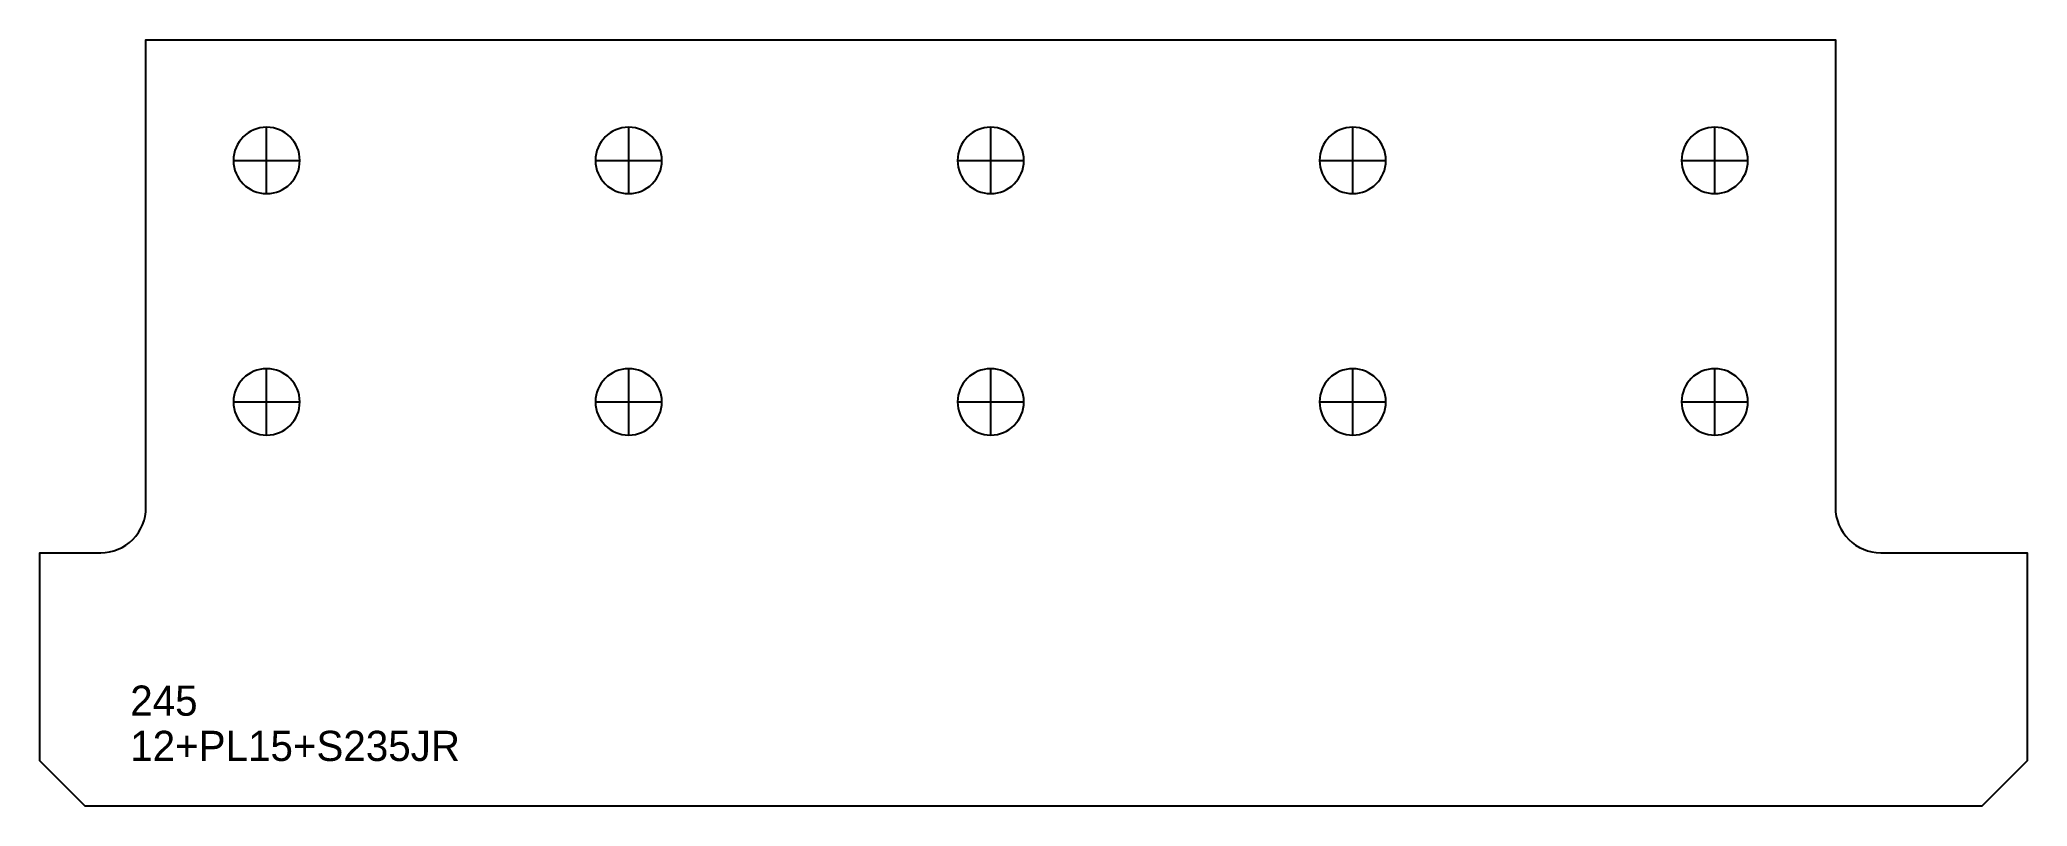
# Model space of a CAD drawing. Extents: x 0 to 659, y 0 to 254.
import ezdxf

# ---------------------------------------------------------------- set-up
doc = ezdxf.new("R2010")
doc.units = 0
for name, color, linetype in [('22', 7, 'CONTINUOUS'), ('CUT', 7, 'CONTINUOUS'), ('SCRIBE', 3, 'CONTINUOUS'), ('TEXT', 7, 'CONTINUOUS')]:
    doc.layers.add(name, color=color, linetype=linetype)

msp = doc.modelspace()

# ---------------------------------------------------------------- linework, layer by layer
at = {"layer": '22', "color": 7, "linetype": 'CONTINUOUS'}
for p, q in [((75.21, 203), (75.21, 225)), ((195.21, 203), (195.21, 225)), ((315.21, 203), (315.21, 225)), ((435.21, 203), (435.21, 225)), ((555.21, 203), (555.21, 225)), ((64.21, 214), (86.21, 214)), ((184.21, 214), (206.21, 214)), ((304.21, 214), (326.21, 214)), ((424.21, 214), (446.21, 214)), ((544.21, 214), (566.21, 214)), ((75.21, 123), (75.21, 145)), ((195.21, 123), (195.21, 145)), ((315.21, 123), (315.21, 145)), ((435.21, 123), (435.21, 145)), ((555.21, 123), (555.21, 145)), ((64.21, 134), (86.21, 134)), ((184.21, 134), (206.21, 134)), ((304.21, 134), (326.21, 134)), ((424.21, 134), (446.21, 134)), ((544.21, 134), (566.21, 134))]:
    msp.add_line(p, q, dxfattribs=at)
for points in [[(75.21, 225, 1), (75.21, 203, 1)], [(195.21, 225, 1), (195.21, 203, 1)], [(315.21, 225, 1), (315.21, 203, 1)], [(435.21, 225, 1), (435.21, 203, 1)], [(555.21, 225, 1), (555.21, 203, 1)], [(75.21, 145, 1), (75.21, 123, 1)], [(195.21, 145, 1), (195.21, 123, 1)], [(315.21, 145, 1), (315.21, 123, 1)], [(435.21, 145, 1), (435.21, 123, 1)], [(555.21, 145, 1), (555.21, 123, 1)]]:
    msp.add_lwpolyline(points, format="xyb", close=True, dxfattribs=at)
at = {"layer": 'CUT', "color": 7, "linetype": 'CONTINUOUS'}
msp.add_lwpolyline([(0, 15), (0, 84), (20.21, 84, 0.414214), (35.21, 99), (35.21, 254), (595.21, 254), (595.21, 99, 0.414214), (610.21, 84), (658.79, 84), (658.79, 15), (643.79, 0), (15, 0)], format="xyb", close=True, dxfattribs=at)

# ---------------------------------------------------------------- texts
at = {"layer": 'SCRIBE', "color": 3}
msp.add_text('245', height=10, dxfattribs=at).set_placement((30, 30))
at = {"layer": 'TEXT', "color": 7}
msp.add_text('12+PL15+S235JR', height=10, dxfattribs=at).set_placement((30, 15))

doc.saveas('drawing.dxf')
